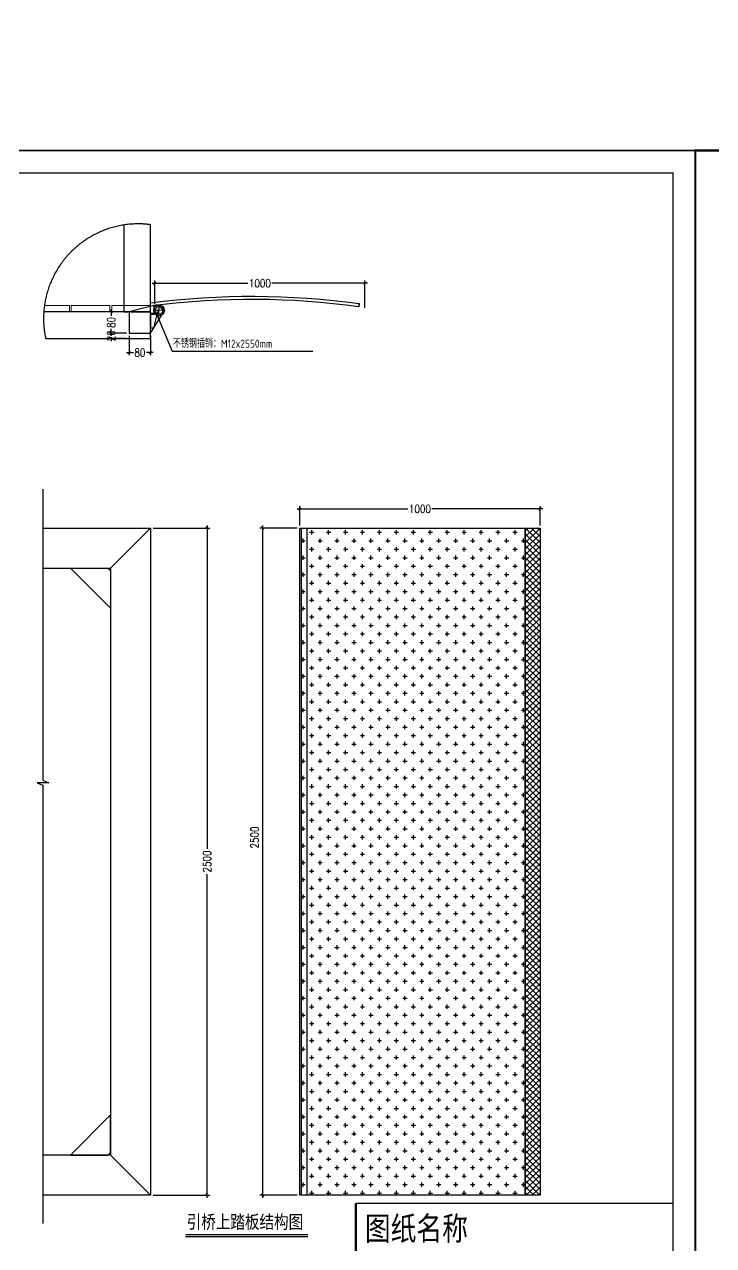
# Model space of a CAD drawing. Extents: x 15372 to 116961, y 24572 to 128109.
# Drawn here: x 28356 to 30938, y 27989 to 32566 of the extents above; entities that cross this region are included whole.
import ezdxf
from ezdxf.enums import TextEntityAlignment as Align

# ---------------------------------------------------------------- set-up
doc = ezdxf.new("R2010")
doc.units = 0
doc.header["$LTSCALE"] = 1000
doc.header["$MEASUREMENT"] = 0
for name, pattern in [('CENTER', [2, 1.25, -0.25, 0.25, -0.25]), ('DASH', [0.35, 0.25, -0.1]), ('DASHED', [0.75, 0.5, -0.25]), ('PHANTOM2', [1.25, 0.625, -0.125, 0.125, -0.125, 0.125, -0.125])]:
    doc.linetypes.add(name, pattern=pattern)
doc.layers.add('1', color=7, linetype='Continuous', true_color=0xffffff)
for name, color, linetype in [('100x100铝方通', 3, 'Continuous'), ('hjh文字', 7, 'Continuous'), ('HR-Aluminous', 4, 'Continuous'), ('HR-Break', 1, 'PHANTOM2'), ('HR-dimension', 9, 'Continuous'), ('HR-hatch', 8, 'Continuous'), ('HR-Index symbol', 35, 'Continuous'), ('HR-Zhuliang', 3, 'Continuous'), ('SGIDI_TK_TEXT', 3, 'Continuous'), ('连接端梁', 130, 'Continuous'), ('铝条', 31, 'Continuous'), ('铝通', 4, 'Continuous')]:
    doc.layers.add(name, color=color, linetype=linetype)
doc.layers.add('YLW-Background', color=45, linetype='Continuous', lineweight=5)
doc.layers.add('图框', color=7, linetype='Continuous', lineweight=13)
doc.styles.add('HZTXT', font='txtw.shx', dxfattribs={"width": 0.8, "bigfont": 'hztxtw.shx'})
doc.styles.get("Standard").update_dxf_attribs({"font": 'gbenor.shx', "bigfont": 'gbcbig.shx'})
doc.styles.add('工程字体', font='', dxfattribs={"width": 0.8})
doc.styles.get('工程字体').set_extended_font_data('SimSun')
doc.dimstyles.new('HR-A3-DIM-10', dxfattribs={"dimscale": 10, "dimtxt": 3, "dimasz": 1, "dimexe": 1, "dimexo": 1, "dimgap": 0.5, "dimtad": 0, "dimdec": 1, "dimrnd": 0.0005, "dimzin": 9, "dimdsep": 46, "dimtxsty": 'HZTXT', "dimblk": 'ARCHTICK', "dimcen": 0, "dimdle": 1, "dimclrd": 9, "dimclre": 9, "dimclrt": 2, "dimazin": 2, "dimtfac": 1, "dimtdec": 1, "dimtix": 1, "dimtofl": 0, "dimtmove": 2, "dimatfit": 3, "dimldrblk": 'ARCHTICK', "dimfxl": 1, "dimarcsym": 2})
doc.dimstyles.new('HR-BI-DIM5', dxfattribs={"dimscale": 6, "dimtxt": 5, "dimasz": 1, "dimexe": 1, "dimexo": 1.5, "dimgap": 2, "dimtad": 1, "dimdec": 1, "dimdsep": 46, "dimtxsty": 'HZTXT', "dimcen": 0, "dimdle": 1, "dimclrd": 256, "dimclre": 256, "dimclrt": 2, "dimadec": 1, "dimazin": 0, "dimtfac": 1, "dimtdec": 1, "dimtix": 1, "dimtmove": 2, "dimatfit": 3, "dimfxl": 1, "dimtfill": 1, "dimtolj": 1, "dimtzin": 0, "dimarcsym": 1})

# ---------------------------------------------------------------- blocks, each defined once
blk = doc.blocks.new('A$C148601bc')
at = {"layer": 'HR-dimension'}
blk.add_lwpolyline([(-5.8, -50), (6.7, 0), (-18.3, 0), (-18.3, -50)], close=True, dxfattribs=at)
blk = doc.blocks.new('_ArchTick')
at = {"color": 0, "linetype": 'ByBlock', "const_width": 0.4}
blk.add_lwpolyline([(-0.5, -0.5), (0.5, 0.5)], dxfattribs=at)
blk = doc.blocks.new('*D476')
at = {"layer": 'Defpoints', "color": 0, "ltscale": 1.5, "transparency": 16777216}
for p in [(28748.7, 31408.9), (28828.7, 31408.9), (28828.7, 31335.8)]:
    blk.add_point(p, dxfattribs=at)
at = {"layer": 'HR-dimension', "color": 9, "lineweight": -2, "ltscale": 1.5, "transparency": 16777216}
for p, q in [((28748.7, 31398.9), (28748.7, 31325.8)), ((28828.7, 31398.9), (28828.7, 31325.8)), ((28738.7, 31335.8), (28764.3, 31335.8)), ((28838.7, 31335.8), (28813.1, 31335.8))]:
    blk.add_line(p, q, dxfattribs=at)
at = {"layer": 'HR-dimension', "color": 9, "lineweight": -2, "ltscale": 1.5, "transparency": 16777216, "xscale": 10, "yscale": 10, "zscale": 10, "rotation": 180}
blk.add_blockref('_ArchTick', (28748.7, 31335.8), dxfattribs=at)
at = {"layer": 'HR-dimension', "color": 9, "lineweight": -2, "ltscale": 1.5, "transparency": 16777216, "xscale": 10, "yscale": 10, "zscale": 10}
blk.add_blockref('_ArchTick', (28828.7, 31335.8), dxfattribs=at)
at = {"layer": 'HR-dimension', "color": 2, "ltscale": 1.5, "transparency": 16777216, "insert": (28788.7, 31335.8), "char_height": 30, "attachment_point": 5, "style": 'HZTXT'}
blk.add_mtext('80', dxfattribs=at)
blk = doc.blocks.new('*D448')
at = {"layer": 'Defpoints', "color": 0, "ltscale": 1.5, "transparency": 16777216}
for p in [(28681.3, 31408.9), (28748.7, 31408.9), (28748.7, 31388.9)]:
    blk.add_point(p, dxfattribs=at)
at = {"layer": 'HR-dimension', "color": 9, "lineweight": -2, "ltscale": 1.5, "transparency": 16777216}
for p, q in [((28738.7, 31408.9), (28671.3, 31408.9)), ((28681.3, 31408.9), (28681.3, 31418.9)), ((28738.7, 31388.9), (28671.3, 31388.9)), ((28681.3, 31388.9), (28681.3, 31378.9))]:
    blk.add_line(p, q, dxfattribs=at)
at = {"layer": 'HR-dimension', "color": 9, "lineweight": -2, "ltscale": 1.5, "transparency": 16777216, "xscale": 10, "yscale": 10, "zscale": 10}
for p, rotation in [((28681.3, 31408.9), 270), ((28681.3, 31388.9), 90)]:
    blk.add_blockref('_ArchTick', p, dxfattribs=dict(at, rotation=rotation))
at = {"layer": 'HR-dimension', "color": 2, "ltscale": 1.5, "transparency": 16777216, "insert": (28681.3, 31398.9), "char_height": 30, "attachment_point": 5, "rotation": 90, "style": 'HZTXT'}
blk.add_mtext('20', dxfattribs=at)
blk = doc.blocks.new('*D477')
at = {"layer": 'Defpoints', "color": 0, "ltscale": 1.5, "transparency": 16777216}
for p in [(28681.3, 31488.9), (28748.7, 31488.9), (28748.7, 31408.9)]:
    blk.add_point(p, dxfattribs=at)
at = {"layer": 'HR-dimension', "color": 9, "lineweight": -2, "ltscale": 1.5, "transparency": 16777216}
for p, q in [((28738.7, 31488.9), (28671.3, 31488.9)), ((28681.3, 31498.9), (28681.3, 31473.3)), ((28738.7, 31408.9), (28671.3, 31408.9)), ((28681.3, 31398.9), (28681.3, 31424.5))]:
    blk.add_line(p, q, dxfattribs=at)
at = {"layer": 'HR-dimension', "color": 9, "lineweight": -2, "ltscale": 1.5, "transparency": 16777216, "xscale": 10, "yscale": 10, "zscale": 10}
for p, rotation in [((28681.3, 31488.9), 90), ((28681.3, 31408.9), 270)]:
    blk.add_blockref('_ArchTick', p, dxfattribs=dict(at, rotation=rotation))
at = {"layer": 'HR-dimension', "color": 2, "ltscale": 1.5, "transparency": 16777216, "insert": (28681.3, 31448.9), "char_height": 30, "attachment_point": 5, "rotation": 90, "style": 'HZTXT'}
blk.add_mtext('80', dxfattribs=at)
blk = doc.blocks.new('*D486')
at = {"layer": 'Defpoints', "color": 0, "ltscale": 1.5, "transparency": 16777216}
for p in [(28828.7, 30678.3), (28828.7, 28178.3), (29040.4, 28178.3)]:
    blk.add_point(p, dxfattribs=at)
at = {"layer": 'HR-dimension', "color": 9, "lineweight": -2, "ltscale": 1.5, "transparency": 16777216}
for p, q in [((28838.7, 30678.3), (29050.4, 30678.3)), ((29040.4, 30688.3), (29040.4, 29475.6)), ((29040.4, 28168.3), (29040.4, 29381)), ((28838.7, 28178.3), (29050.4, 28178.3))]:
    blk.add_line(p, q, dxfattribs=at)
at = {"layer": 'HR-dimension', "color": 9, "lineweight": -2, "ltscale": 1.5, "transparency": 16777216, "xscale": 10, "yscale": 10, "zscale": 10}
for p, rotation in [((29040.4, 30678.3), 90), ((29040.4, 28178.3), 270)]:
    blk.add_blockref('_ArchTick', p, dxfattribs=dict(at, rotation=rotation))
at = {"layer": 'HR-dimension', "color": 2, "ltscale": 1.5, "transparency": 16777216, "insert": (29040.4, 29428.3), "char_height": 30, "attachment_point": 5, "rotation": 90, "style": 'HZTXT'}
blk.add_mtext('2500', dxfattribs=at)
blk = doc.blocks.new('*D493')
at = {"layer": 'Defpoints', "color": 0, "ltscale": 1.5, "transparency": 16777216}
for p in [(29388.2, 30678.3), (29248.8, 28178.3), (29388.2, 28178.3)]:
    blk.add_point(p, dxfattribs=at)
at = {"layer": 'HR-dimension', "color": 9, "lineweight": -2, "ltscale": 1.5, "transparency": 16777216}
for p, q in [((29378.2, 30678.3), (29238.8, 30678.3)), ((29248.8, 30688.3), (29248.8, 28168.3)), ((29378.2, 28178.3), (29238.8, 28178.3))]:
    blk.add_line(p, q, dxfattribs=at)
at = {"layer": 'HR-dimension', "color": 9, "lineweight": -2, "ltscale": 1.5, "transparency": 16777216, "xscale": 10, "yscale": 10, "zscale": 10}
for p, rotation in [((29248.8, 30678.3), 90), ((29248.8, 28178.3), 270)]:
    blk.add_blockref('_ArchTick', p, dxfattribs=dict(at, rotation=rotation))
at = {"layer": 'HR-dimension', "color": 2, "ltscale": 1.5, "transparency": 16777216, "insert": (29218.8, 29518.3), "char_height": 30, "attachment_point": 5, "rotation": 90, "style": 'HZTXT'}
blk.add_mtext('2500', dxfattribs=at)
blk = doc.blocks.new('*D494')
at = {"layer": 'Defpoints', "color": 0, "ltscale": 1.5, "transparency": 16777216}
for p in [(30288.2, 30749.8), (29388.2, 30678.3), (30288.2, 30678.3)]:
    blk.add_point(p, dxfattribs=at)
at = {"layer": 'HR-dimension', "color": 9, "lineweight": -2, "ltscale": 1.5, "transparency": 16777216}
for p, q in [((29388.2, 30688.3), (29388.2, 30759.8)), ((30288.2, 30688.3), (30288.2, 30759.8)), ((29378.2, 30749.8), (29793.2, 30749.8)), ((30298.2, 30749.8), (29883.2, 30749.8))]:
    blk.add_line(p, q, dxfattribs=at)
at = {"layer": 'HR-dimension', "color": 9, "lineweight": -2, "ltscale": 1.5, "transparency": 16777216, "xscale": 10, "yscale": 10, "zscale": 10, "rotation": 180}
blk.add_blockref('_ArchTick', (29388.2, 30749.8), dxfattribs=at)
at = {"layer": 'HR-dimension', "color": 9, "lineweight": -2, "ltscale": 1.5, "transparency": 16777216, "xscale": 10, "yscale": 10, "zscale": 10}
blk.add_blockref('_ArchTick', (30288.2, 30749.8), dxfattribs=at)
at = {"layer": 'HR-dimension', "color": 2, "ltscale": 1.5, "transparency": 16777216, "insert": (29838.2, 30749.8), "char_height": 30, "attachment_point": 5, "style": 'HZTXT'}
blk.add_mtext('{\\Ftxtw,hztxtw|c134;1000}', dxfattribs=at)
blk = doc.blocks.new('*U195')
blk.add_line((0, 0), (45.84, 0))
at = {"const_width": 0.5}
blk.add_lwpolyline([(0, 0.75), (45.84, 0.75)], dxfattribs=at)
at = {"style": '工程字体', "width": 0.8}
blk.add_attdef('图名标注', (0.42, 3), '', height=5, dxfattribs=at)
blk = doc.blocks.new('A$C848c3b45')
at = {"color": 1, "linetype": 'CENTER', "ltscale": 10.16}
for p, q in [((11, -0.1), (-11, 0.1)), ((-0.1, -11), (0.1, 11))]:
    blk.add_line(p, q, dxfattribs=at)
blk.add_line((374.4, 6.1), (375.1, 12))
blk.add_lwpolyline([(-16, -5.7), (-15.9, 14.3, -0.066496), (375.1, 12), (374.4, 6.1, 0.065854), (-9.9, 9), (-10, -5.7)], format="xyb", close=True)
for radius in [10, 7]:
    blk.add_circle((0, 0), radius)
blk = doc.blocks.new('*D1004')
at = {"layer": 'Defpoints', "color": 0, "ltscale": 1.5, "transparency": 16777216}
for p in [(29632.2, 31595.6), (28844.6, 31508.3), (29632.2, 31494.1)]:
    blk.add_point(p, dxfattribs=at)
at = {"layer": 'HR-dimension', "color": 9, "lineweight": -2, "ltscale": 1.5, "transparency": 16777216}
for p, q in [((28834.6, 31595.6), (29193.4, 31595.6)), ((28844.6, 31518.3), (28844.6, 31605.6)), ((29642.2, 31595.6), (29283.4, 31595.6)), ((29632.2, 31504.1), (29632.2, 31605.6))]:
    blk.add_line(p, q, dxfattribs=at)
at = {"layer": 'HR-dimension', "color": 9, "lineweight": -2, "ltscale": 1.5, "transparency": 16777216, "xscale": 10, "yscale": 10, "zscale": 10, "rotation": 180}
blk.add_blockref('_ArchTick', (28844.6, 31595.6), dxfattribs=at)
at = {"layer": 'HR-dimension', "color": 9, "lineweight": -2, "ltscale": 1.5, "transparency": 16777216, "xscale": 10, "yscale": 10, "zscale": 10}
blk.add_blockref('_ArchTick', (29632.2, 31595.6), dxfattribs=at)
at = {"layer": 'HR-dimension', "color": 2, "ltscale": 1.5, "transparency": 16777216, "insert": (29238.4, 31595.6), "char_height": 30, "attachment_point": 5, "style": 'HZTXT'}
blk.add_mtext('{\\Ftxtw,hztxtw|c134;1000}', dxfattribs=at)

msp = doc.modelspace()

# ---------------------------------------------------------------- hatches: boundary and pattern name
at = {"layer": 'HR-dimension'}
h = msp.add_hatch(dxfattribs=at)
h.set_pattern_fill('ANSI37', color=256, scale=5)
h.set_pattern_definition([(45, (15859.363, 14564.988), (-11.22532, 11.22532), []), (135, (15859.363, 14564.988), (-11.22532, -11.22532), [])])
h.paths.add_polyline_path([(30232.86, 30678.31), (30288.22, 30678.31), (30288.22, 28178.31), (30232.86, 28178.31)])
at = {"layer": 'HR-hatch'}
h = msp.add_hatch(dxfattribs=at)
h.set_pattern_fill('CROSS', color=256, scale=5)
h.set_pattern_definition([(0, (15359.363, 14564.988), (31.75, 31.75), [15.875, -47.625]), (90, (15367.3, 14557.05), (-31.75, 31.75), [15.875, -47.625])])
h.paths.add_polyline_path([(30232.86, 30678.31), (29388.22, 30678.31), (29388.22, 28178.31), (30232.86, 28178.31)])

# ---------------------------------------------------------------- linework, layer by layer
msp.add_lwpolyline([(16134.92, 63433.28), (64382.45, 63433.28), (64382.45, 32093.11), (16134.92, 32093.11)], close=True)
at = {"layer": '1', "color": 1}
msp.add_lwpolyline([(29394.24, 30678.31), (29414.24, 30678.31), (29414.24, 28178.31), (29394.24, 28178.31)], close=True, dxfattribs=at)
at = {"layer": '1', "color": 0}
msp.add_circle((28849.57, 31488.88), 7, dxfattribs=at)
at = {"layer": '100x100铝方通'}
msp.add_lwpolyline([(28828.75, 28278.3), (28828.75, 28178.3), (28425.57, 28178.31)], dxfattribs=at)
at = {"layer": 'HR-Aluminous'}
msp.add_lwpolyline([(28728.71, 31813.99), (28728.71, 31488.88), (28828.71, 31488.88), (28828.71, 31815.16)], dxfattribs=at)
at = {"layer": 'HR-Break', "linetype": 'Continuous'}
msp.add_lwpolyline([(28425.55, 30823.72), (28425.55, 29732.64), (28447.42, 29723.27), (28403.67, 29723.27), (28425.55, 29713.89), (28425.55, 28071.96)], dxfattribs=at)
at = {"layer": 'HR-dimension'}
for points in [[(29388.22, 30678.31), (30232.86, 30678.31), (30232.86, 28178.31), (29388.22, 28178.31)], [(30232.86, 30678.31), (30288.22, 30678.31), (30288.22, 28178.31), (30232.86, 28178.31)]]:
    msp.add_lwpolyline(points, close=True, dxfattribs=at)
at = {"layer": 'HR-Index symbol', "linetype": 'DASH', "ltscale": 250}
msp.add_arc((28782.82, 31463.18), 354.96, 82.57142, 192.08313, dxfattribs=at)
at = {"layer": 'HR-Zhuliang'}
for p, q in [((28678.74, 30528.3), (28828.75, 30678.3)), ((28678.74, 28328.3), (28828.75, 28178.31))]:
    msp.add_line(p, q, dxfattribs=at)
for points in [[(28435.72, 31388.88), (28828.71, 31388.88), (28828.71, 31488.88), (28428.79, 31488.88)], [(28425.57, 30678.31), (28828.75, 30678.3), (28828.71, 28178.3), (28425.57, 28178.31)], [(28425.57, 30528.31), (28678.74, 30528.3), (28678.71, 28328.3), (28425.57, 28328.31)]]:
    msp.add_lwpolyline(points, dxfattribs=at)
at = {"layer": 'YLW-Background', "linetype": 'DASHED'}
msp.add_lwpolyline([(28428.79, 31488.88), (28524.71, 31488.88), (28524.71, 31511.88), (28431.22, 31511.88)], dxfattribs=at)
for points in [[(28676.71, 31511.88), (28531.71, 31511.88), (28531.71, 31488.88), (28676.71, 31488.88)], [(28828.71, 31511.88), (28683.71, 31511.88), (28683.71, 31488.88), (28828.71, 31488.88)]]:
    msp.add_lwpolyline(points, close=True, dxfattribs=at)
at = {"layer": '图框'}
msp.add_line((29598.33, 28147.26), (30786, 28147.26), dxfattribs=at)
for points, const_width in [([(29598.33, 28147.26), (29598.33, 27546.93)], 8.99), ([(29598.33, 28147.26), (30786, 28147.26)], 4.5)]:
    msp.add_lwpolyline(points, dxfattribs=dict(at, const_width=const_width))
at = {"layer": '连接端梁', "color": 0}
for points, const_width in [([(25011.76, 32093.11), (30870.48, 32093.11), (30870.48, 27462.45), (25011.76, 27462.45)], 5.28), ([(30870.48, 32093.11), (39747.32, 32093.11), (39747.32, 25076.97), (30870.48, 25076.97)], 8), ([(25096.24, 32008.63), (30786, 32008.63), (30786, 27546.93), (25096.24, 27546.93)], 5.28)]:
    msp.add_lwpolyline(points, close=True, dxfattribs=dict(at, const_width=const_width))
at = {"layer": '铝条'}
for points in [[(28678.74, 30518.31), (28678.74, 30378.31), (28528.74, 30528.31), (28668.74, 30528.31)], [(28678.71, 28338.31), (28678.71, 28478.31), (28528.71, 28328.31), (28668.71, 28328.31)]]:
    msp.add_lwpolyline(points, close=True, dxfattribs=at)
at = {"layer": '铝通'}
msp.add_lwpolyline([(28872.3, 31478.47, 0.6686219), (28840.83, 31512.3), (28748.71, 31488.88), (28748.71, 31408.88), (28828.71, 31408.88)], format="xyb", close=True, dxfattribs=at)

# ---------------------------------------------------------------- block references
at = {"xscale": 10, "yscale": 10, "zscale": 10}
msp.add_blockref('*U195', (28960.01, 28022.88), dxfattribs=at).add_auto_attribs({'图名标注': '引桥上踏板结构图'})
at = {"layer": 'HR-dimension', "xscale": 2, "yscale": 2, "zscale": 2, "rotation": 0.09358043131044232}
msp.add_blockref('A$C848c3b45', (28860.59, 31493.98), dxfattribs=at)
at = {"layer": 'HR-dimension'}
msp.add_blockref('A$C148601bc', (28847.01, 31478.88), dxfattribs=at)

# ---------------------------------------------------------------- texts
at = {"layer": 'hjh文字'}
msp.add_text('不锈钢插销：M12x2550mm', height=30, dxfattribs=at).set_placement((28912.54, 31354.2))
at = {"layer": 'SGIDI_TK_TEXT', "color": 0, "style": '工程字体', "width": 0.8}
msp.add_text('图纸名称', height=88.542, dxfattribs=at).set_placement((29824.91, 28052.99), align=Align.MIDDLE_CENTER)

# ---------------------------------------------------------------- dimensions: what is measured, and where the dimension line sits
at = {"layer": 'HR-dimension', "ltscale": 1.5}
for base, p1, p2, picture, middle in [((29632.23, 31595.59), (28844.65, 31508.29), (29632.23, 31494.13), '*D1004', (29238.44, 31595.59)), ((30288.22, 30749.81), (29388.22, 30678.31), (30288.22, 30678.31), '*D494', (29838.22, 30749.81))]:
    dim = msp.add_linear_dim(base=base, p1=p1, p2=p2, text='{\\Ftxtw,hztxtw|c134;1000}', dimstyle='HR-A3-DIM-10', dxfattribs=at)
    dim.commit()
    dim.dimension.update_dxf_attribs({"geometry": picture, "text_midpoint": middle})
for base, p1, p2, picture, middle in [((28681.34, 31488.88), (28748.71, 31408.88), (28748.71, 31488.88), '*D477', (28681.34, 31448.88)), ((28681.34, 31408.88), (28748.71, 31388.88), (28748.71, 31408.88), '*D448', (28681.34, 31398.88)), ((29040.398, 28178.3476), (28828.7455, 30678.2998), (28828.7051, 28178.3476), '*D486', (29040.398, 29428.3237))]:
    dim = msp.add_linear_dim(base=base, p1=p1, p2=p2, angle=90, dimstyle='HR-A3-DIM-10', dxfattribs=at)
    dim.commit()
    dim.dimension.update_dxf_attribs({"geometry": picture, "text_midpoint": middle})
dim = msp.add_linear_dim(base=(28828.71, 31335.78), p1=(28748.71, 31408.88), p2=(28828.71, 31408.88), dimstyle='HR-A3-DIM-10', dxfattribs=at)
dim.commit()
dim.dimension.update_dxf_attribs({"geometry": '*D476', "text_midpoint": (28788.71, 31335.78)})
dim = msp.add_linear_dim(base=(29248.81, 28178.31), p1=(29388.22, 30678.31), p2=(29388.22, 28178.31), angle=90, dimstyle='HR-A3-DIM-10', dxfattribs=at)
dim.commit()
dim.dimension.update_dxf_attribs({"geometry": '*D493', "text_midpoint": (29218.81, 29518.31), "dimtype": 160})

# ---------------------------------------------------------------- leaders
at = {"layer": 'HR-dimension'}
msp.add_leader([(28847.7, 31490.35), (28910.1, 31341.37), (29437.18, 31341.37)], dimstyle='HR-BI-DIM5', override={"dimgap": 2, "dimtad": 0}, dxfattribs=at)

doc.saveas('drawing.dxf')
